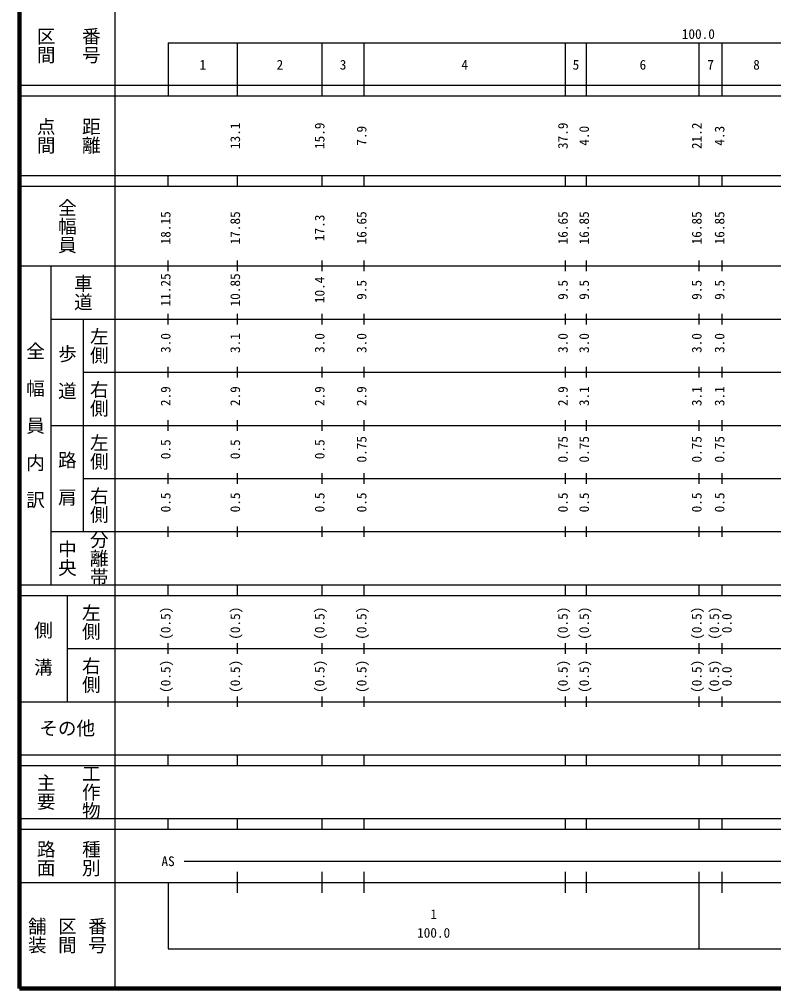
# Model space of a CAD drawing. Units: millimetres on the paper, enlarged 1000 times. Extents: x 40000 to 680000, y 20000 to 380000.
# Drawn here: x 40000 to 182019, y 20000 to 202409 of the extents above; entities that cross this region are included whole.
import ezdxf
from ezdxf.enums import TextEntityAlignment as Align

# ---------------------------------------------------------------- set-up
doc = ezdxf.new("R2010")
doc.units = ezdxf.units.MM
doc.header["$LTSCALE"] = 1000
doc.layers.add('M-TTL', color=2, linetype='Continuous', lineweight=140)
doc.layers.add('M-TTL-BAND', color=7, linetype='Continuous', lineweight=25)
doc.styles.add('@ＭＳ ゴシック', font='')
doc.styles.add('ＭＳ ゴシック', font='')
doc.styles.get('@ＭＳ ゴシック').set_extended_font_data('@MS Gothic')
doc.styles.get('ＭＳ ゴシック').set_extended_font_data('MS Gothic')

msp = doc.modelspace()

# ---------------------------------------------------------------- linework, layer by layer
at = {"layer": 'M-TTL'}
for p, q in [((40000, 380000), (40000, 20000)), ((40000, 20000), (680000, 20000))]:
    msp.add_line(p, q, dxfattribs=at)
at = {"layer": 'M-TTL-BAND'}
for p, q in [((58000, 370000), (58000, 20000)), ((68000, 198000), (579000, 198000)), ((68000, 198000), (68000, 188000)), ((81100, 188000), (81100, 198000)), ((97000, 188000), (97000, 198000)), ((104900, 188000), (104900, 198000)), ((142800, 188000), (142800, 198000)), ((146800, 188000), (146800, 198000)), ((168000, 188000), (168000, 198000)), ((172300, 188000), (172300, 198000)), ((40000, 190000), (579000, 190000)), ((40000, 188000), (579000, 188000)), ((40000, 173000), (579000, 173000)), ((68000, 171000), (68000, 173000)), ((81100, 171000), (81100, 173000)), ((97000, 171000), (97000, 173000)), ((104900, 171000), (104900, 173000)), ((142800, 171000), (142800, 173000)), ((146800, 171000), (146800, 173000)), ((168000, 171000), (168000, 173000)), ((172300, 171000), (172300, 173000)), ((40000, 171000), (579000, 171000)), ((68000, 155000), (68000, 157000)), ((81100, 155000), (81100, 157000)), ((97000, 155000), (97000, 157000)), ((104900, 155000), (104900, 157000)), ((142800, 155000), (142800, 157000)), ((146800, 155000), (146800, 157000)), ((168000, 155000), (168000, 157000)), ((172300, 155000), (172300, 157000)), ((40000, 156000), (579000, 156000)), ((46000, 96000), (46000, 156000)), ((46000, 146000), (579000, 146000)), ((52000, 146000), (52000, 106000)), ((68000, 145000), (68000, 147000)), ((81100, 145000), (81100, 147000)), ((97000, 145000), (97000, 147000)), ((104900, 145000), (104900, 147000)), ((142800, 145000), (142800, 147000)), ((146800, 145000), (146800, 147000)), ((168000, 145000), (168000, 147000)), ((172300, 145000), (172300, 147000)), ((68000, 135000), (68000, 137000)), ((81100, 135000), (81100, 137000)), ((97000, 135000), (97000, 137000)), ((104900, 135000), (104900, 137000)), ((142800, 135000), (142800, 137000)), ((146800, 135000), (146800, 137000)), ((168000, 135000), (168000, 137000)), ((172300, 135000), (172300, 137000)), ((52000, 136000), (579000, 136000)), ((46000, 126000), (579000, 126000)), ((68000, 125000), (68000, 127000)), ((81100, 125000), (81100, 127000)), ((97000, 125000), (97000, 127000)), ((104900, 125000), (104900, 127000)), ((142800, 125000), (142800, 127000)), ((146800, 125000), (146800, 127000)), ((168000, 125000), (168000, 127000)), ((172300, 125000), (172300, 127000)), ((68000, 115000), (68000, 117000)), ((81100, 115000), (81100, 117000)), ((97000, 115000), (97000, 117000)), ((104900, 115000), (104900, 117000)), ((142800, 115000), (142800, 117000)), ((146800, 115000), (146800, 117000)), ((168000, 115000), (168000, 117000)), ((172300, 115000), (172300, 117000)), ((52000, 116000), (579000, 116000)), ((46000, 106000), (579000, 106000)), ((68000, 105000), (68000, 107000)), ((81100, 105000), (81100, 107000)), ((97000, 105000), (97000, 107000)), ((104900, 105000), (104900, 107000)), ((142800, 105000), (142800, 107000)), ((146800, 105000), (146800, 107000)), ((168000, 105000), (168000, 107000)), ((172300, 105000), (172300, 107000)), ((40000, 96000), (579000, 96000)), ((68000, 94000), (68000, 96000)), ((81100, 94000), (81100, 96000)), ((97000, 94000), (97000, 96000)), ((104900, 94000), (104900, 96000)), ((142800, 94000), (142800, 96000)), ((146800, 94000), (146800, 96000)), ((168000, 94000), (168000, 96000)), ((172300, 94000), (172300, 96000)), ((40000, 94000), (579000, 94000)), ((49000, 94000), (49000, 74000)), ((49000, 84000), (579000, 84000)), ((68000, 83000), (68000, 85000)), ((81100, 83000), (81100, 85000)), ((97000, 83000), (97000, 85000)), ((104900, 83000), (104900, 85000)), ((142800, 83000), (142800, 85000)), ((146800, 83000), (146800, 85000)), ((168000, 83000), (168000, 85000)), ((172300, 83000), (172300, 85000)), ((68000, 73000), (68000, 75000)), ((81100, 73000), (81100, 75000)), ((97000, 73000), (97000, 75000)), ((104900, 73000), (104900, 75000)), ((142800, 73000), (142800, 75000)), ((146800, 73000), (146800, 75000)), ((168000, 73000), (168000, 75000)), ((172300, 73000), (172300, 75000)), ((40000, 74000), (579000, 74000)), ((40000, 64000), (579000, 64000)), ((68000, 62000), (68000, 64000)), ((81100, 62000), (81100, 64000)), ((97000, 62000), (97000, 64000)), ((104900, 62000), (104900, 64000)), ((142800, 62000), (142800, 64000)), ((146800, 62000), (146800, 64000)), ((168000, 62000), (168000, 64000)), ((172300, 62000), (172300, 64000)), ((40000, 62000), (579000, 62000)), ((40000, 52000), (579000, 52000)), ((68000, 50000), (68000, 52000)), ((81100, 50000), (81100, 52000)), ((97000, 50000), (97000, 52000)), ((104900, 50000), (104900, 52000)), ((142800, 50000), (142800, 52000)), ((146800, 50000), (146800, 52000)), ((168000, 50000), (168000, 52000)), ((172300, 50000), (172300, 52000)), ((40000, 50000), (579000, 50000)), ((71000, 44000), (565000, 44000)), ((81100, 38000), (81100, 42000)), ((97000, 38000), (97000, 42000)), ((104900, 38000), (104900, 42000)), ((142800, 38000), (142800, 42000)), ((146800, 38000), (146800, 42000)), ((168000, 27500), (168000, 42000)), ((172300, 38000), (172300, 42000)), ((40000, 40000), (579000, 40000)), ((68000, 40000), (68000, 27500)), ((68000, 27500), (579000, 27500))]:
    msp.add_line(p, q, dxfattribs=at)

# ---------------------------------------------------------------- texts
at = {"layer": 'M-TTL-BAND', "style": '@ＭＳ ゴシック'}
for s, p in [('番号', (53500, 197500)), ('区間', (45000, 197500)), ('点間', (45000, 180500)), ('距離', (53500, 180500)), ('全幅員', (49000, 163500)), ('車道', (52000, 151000)), ('左側', (55000, 141000)), ('全\u3000幅\u3000員\u3000内\u3000訳', (43000, 126000)), ('歩\u3000道', (49000, 136000)), ('右側', (55000, 131000)), ('左側', (55000, 121000)), ('路\u3000肩', (49000, 116000)), ('右側', (55000, 111000)), ('分離帯', (55000, 101000)), ('中央', (49000, 101000)), ('左側', (53500, 89000)), ('側\u3000溝', (44500, 84000)), ('右側', (53500, 79000)), ('主要', (45000, 57000)), ('工作物', (53500, 57000)), ('路面', (45000, 44500)), ('種別', (53500, 44500)), ('舗装', (43333, 30000)), ('区間', (49000, 30000)), ('番号', (54667, 30000))]:
    msp.add_text(s, height=2566, rotation=270, dxfattribs=at).set_placement(p, align=Align.MIDDLE_CENTER)
at = {"layer": 'M-TTL-BAND', "style": 'ＭＳ ゴシック'}
for s, p in [('100.0', (167844, 198195)), ('1', (74550, 192405)), ('2', (89050, 192405)), ('3', (100950, 192405)), ('4', (123850, 192405)), ('5', (144800, 192405)), ('6', (157400, 192405)), ('7', (170150, 192405)), ('8', (178800, 192405)), ('AS', (68000, 42500)), ('1', (118000, 32523)), ('100.0', (118000, 29033))]:
    msp.add_text(s, height=1833, dxfattribs=at).set_placement(p, align=Align.BOTTOM_CENTER)
for s, p in [('13.1', (82100, 180500)), ('15.9', (98000, 180500)), ('37.9', (143800, 180500)), ('21.2', (169000, 180500)), ('7.9', (105900, 180500)), ('4.0', (147800, 180500)), ('4.3', (173300, 180500)), ('18.15', (69000, 163174)), ('17.85', (82100, 163174)), ('16.65', (105900, 163174)), ('16.65', (143800, 163174)), ('16.85', (147800, 163174)), ('16.85', (169000, 163174)), ('16.85', (173300, 163174)), ('17.3', (98000, 163174)), ('11.25', (69000, 151500)), ('10.85', (82100, 151500)), ('10.4', (98000, 151500)), ('9.5', (105900, 151500)), ('9.5', (143800, 151500)), ('9.5', (147800, 151500)), ('9.5', (169000, 151500)), ('9.5', (173300, 151500)), ('3.0', (69000, 141500)), ('3.1', (82100, 141500)), ('3.0', (98000, 141500)), ('3.0', (105900, 141500)), ('3.0', (143800, 141500)), ('3.0', (147800, 141500)), ('3.0', (169000, 141500)), ('3.0', (173300, 141500)), ('2.9', (69000, 131500)), ('2.9', (82100, 131500)), ('2.9', (98000, 131500)), ('2.9', (105900, 131500)), ('2.9', (143800, 131500)), ('3.1', (147800, 131500)), ('3.1', (169000, 131500)), ('3.1', (173300, 131500)), ('0.5', (69000, 121500)), ('0.5', (82100, 121500)), ('0.5', (98000, 121500)), ('0.75', (105900, 121500)), ('0.75', (143800, 121500)), ('0.75', (147800, 121500)), ('0.75', (169000, 121500)), ('0.75', (173300, 121500)), ('0.5', (69000, 111500)), ('0.5', (82100, 111500)), ('0.5', (98000, 111500)), ('0.5', (105900, 111500)), ('0.5', (143800, 111500)), ('0.5', (147800, 111500)), ('0.5', (169000, 111500)), ('0.5', (173300, 111500)), ('(0.5)', (69000, 88764)), ('(0.5)', (82100, 88764)), ('(0.5)', (98000, 88764)), ('(0.5)', (105900, 88764)), ('(0.5)', (143800, 88764)), ('(0.5)', (147800, 88764)), ('(0.5)', (169000, 88764)), ('(0.5)', (172300, 88764)), ('0.0', (174670, 88764)), ('(0.5)', (69000, 78764)), ('(0.5)', (82100, 78764)), ('(0.5)', (98000, 78764)), ('(0.5)', (105900, 78764)), ('(0.5)', (143800, 78764)), ('(0.5)', (147800, 78764)), ('(0.5)', (169000, 78764)), ('(0.5)', (172300, 78764)), ('0.0', (174670, 78764))]:
    msp.add_text(s, height=1833, rotation=90, dxfattribs=at).set_placement(p, align=Align.BOTTOM_CENTER)
msp.add_text('その他', height=2566, dxfattribs=at).set_placement((49000, 69000), align=Align.MIDDLE_CENTER)

doc.saveas('drawing.dxf')
